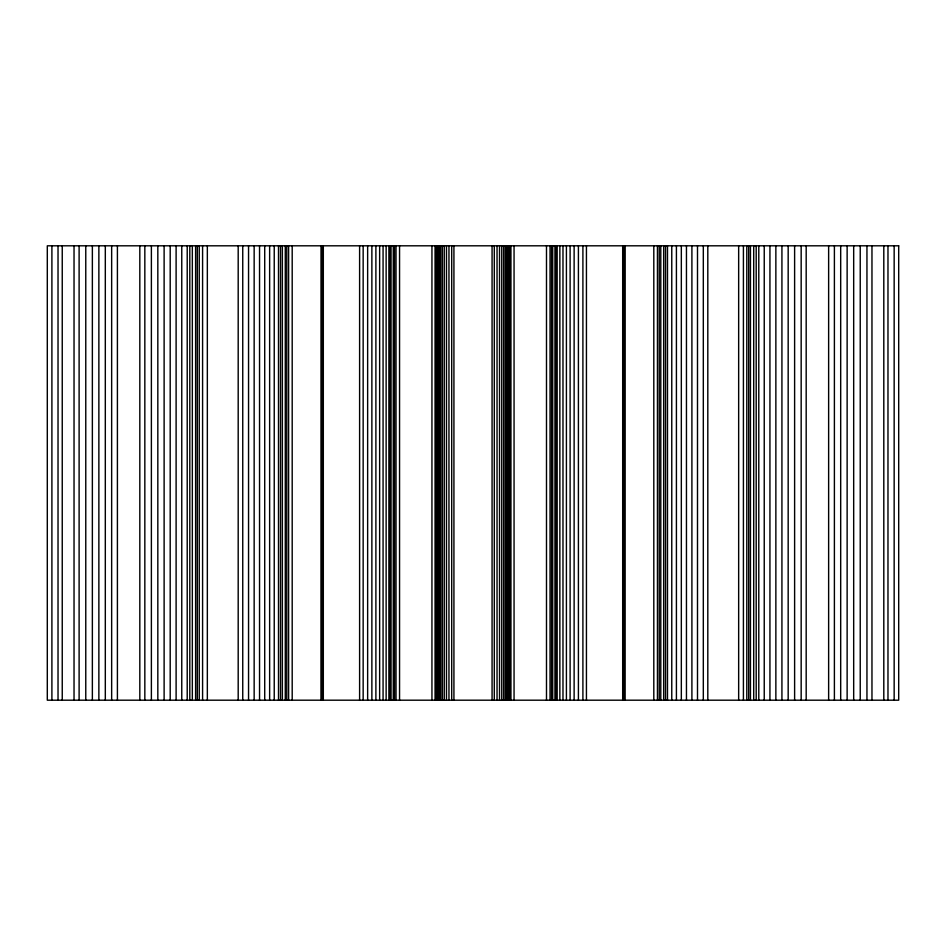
<?xml version="1.0" encoding="UTF-8"?>
<svg xmlns="http://www.w3.org/2000/svg" width="946" height="946" viewBox="0 0 946 946"><rect width="100%" height="100%" fill="white"/><g stroke="black" fill="none" stroke-linecap="round" stroke-linejoin="round"><path stroke-width="1.42" d="M894.159 245.806L894.159 700.194M887.975 245.806L887.975 700.194M883.801 245.806L883.801 700.194M871.964 245.806L871.964 700.194M866.95 245.806L866.95 700.194M860.233 245.806L860.233 700.194M853.682 245.806L853.682 700.194M847.131 245.806L847.131 700.194M840.687 245.806L840.687 700.194M834.396 245.806L834.396 700.194M828.637 245.806L828.637 700.194M806.181 245.806L806.181 700.194M801.167 245.806L801.167 700.194M794.616 245.806L794.616 700.194M788.172 245.806L788.172 700.194M781.928 245.806L781.928 700.194M775.862 245.806L775.862 700.194M769.938 245.806L769.938 700.194M764.238 245.806L764.238 700.194M758.787 245.806L758.787 700.194M756.197 245.806L756.197 700.194M753.714 245.806L753.714 700.194M750.438 245.806L750.438 700.194M748.7 245.806L748.7 700.194M746.796 245.806L746.796 700.194M743.414 245.806L743.414 700.194M738.66 245.806L738.66 700.194M707.809 245.806L707.809 700.194M703.316 245.806L703.316 700.194M697.498 245.806L697.498 700.194M691.904 245.806L691.904 700.194M686.453 245.806L686.453 700.194M681.333 245.806L681.333 700.194M676.414 245.806L676.414 700.194M671.766 245.806L671.766 700.194M667.486 245.806L667.486 700.194M665.535 245.806L665.535 700.194M663.69 245.806L663.69 700.194M660.781 245.806L660.781 700.194M659.244 245.806L659.244 700.194M657.446 245.806L657.446 700.194M653.804 245.806L653.804 700.194M624.798 245.806L624.75 700.194M624.585 245.806L624.585 700.194M624.372 245.806L624.372 700.194M624.112 245.806L624.112 700.194M623.426 245.806L623.426 700.194M622.681 245.806L622.681 700.194M586.437 245.806L586.437 700.194M582.902 245.806L582.902 700.194M578.408 245.806L578.408 700.194M574.127 245.806L574.127 700.194M570.107 245.806L570.107 700.194M566.418 245.806L566.418 700.194M562.976 245.806L562.976 700.194M559.866 245.806L559.866 700.194M557.17 245.806L557.17 700.194M555.952 245.806L555.952 700.194M554.947 245.806L554.947 700.194M552.724 245.806L552.724 700.194M551.565 245.806L551.565 700.194M550.04 245.806L550.04 700.194M546.492 245.806L546.492 700.194M514.056 245.806L514.056 700.194M510.935 245.806L510.935 700.194M509.823 245.806L509.823 700.194M509.137 245.806L509.137 700.194M507.825 245.806L507.825 700.194M507.718 245.806L507.718 700.194M507.446 245.806L507.446 700.194M506.548 245.806L506.548 700.194M505.282 245.806L505.282 700.194M503.65 245.806L503.65 700.194M501.747 245.806L501.747 700.194M499.523 245.806L499.523 700.194M497.04 245.806L497.04 700.194M494.297 245.806L494.297 700.194M492.074 245.806L492.074 700.194M453.926 245.806L453.926 700.194M451.703 245.806L451.703 700.194M448.96 245.806L448.96 700.194M446.477 245.806L446.477 700.194M444.253 245.806L444.253 700.194M442.35 245.806L442.35 700.194M440.718 245.806L440.718 700.194M439.452 245.806L439.452 700.194M438.554 245.806L438.554 700.194M438.341 245.806L438.341 700.194M438.235 245.806L438.235 700.194M436.91 245.806L436.91 700.194M436.177 245.806L436.177 700.194M435.065 245.806L435.065 700.194M431.944 245.806L431.944 700.194M399.555 245.806L399.555 700.194M396.019 245.806L396.019 700.194M394.482 245.806L394.482 700.194M393.276 245.806L393.276 700.194M391.053 245.806L391.053 700.194M390.048 245.806L390.048 700.194M388.889 245.806L388.889 700.194M386.134 245.806L386.134 700.194M383.071 245.806L383.071 700.194M379.642 245.806L379.642 700.194M375.893 245.806L375.893 700.194M371.873 245.806L371.873 700.194M367.639 245.806L367.639 700.194M363.158 245.806L363.158 700.194M359.61 245.806L359.61 700.194M323.319 245.806L323.319 700.194M322.633 245.806L322.633 700.194M321.888 245.806L321.888 700.194M321.675 245.806L321.675 700.194M321.463 245.806L321.463 700.194M321.309 245.806L321.25 700.194M292.196 245.806L292.196 700.194M288.601 245.806L288.601 700.194M286.756 245.806L286.756 700.194M285.278 245.806L285.278 700.194M282.369 245.806L282.369 700.194M280.513 245.806L280.513 700.194M278.514 245.806L278.514 700.194M274.234 245.806L274.234 700.194M269.634 245.806L269.634 700.194M264.714 245.806L264.714 700.194M259.547 245.806L259.547 700.194M254.155 245.806L254.155 700.194M248.55 245.806L248.55 700.194M242.744 245.806L242.744 700.194M238.191 245.806L238.191 700.194M207.34 245.806L207.34 700.194M202.586 245.806L202.586 700.194M199.251 245.806L199.251 700.194M197.3 245.806L197.3 700.194M195.609 245.806L195.609 700.194M192.334 245.806L192.334 700.194M189.803 245.806L189.803 700.194M187.213 245.806L187.213 700.194M181.762 245.806L181.762 700.194M176.11 245.806L176.11 700.194M170.197 245.806L170.197 700.194M164.119 245.806L164.119 700.194M157.828 245.806L157.828 700.194M151.384 245.806L151.384 700.194M144.833 245.806L144.833 700.194M139.819 245.806L139.819 700.194M117.41 245.806L117.41 700.194M111.652 245.806L111.652 700.194M105.313 245.806L105.313 700.194M98.869 245.806L98.869 700.194M92.365 245.806L92.365 700.194M85.767 245.806L85.767 700.194M79.109 245.806L79.109 700.194M74.036 245.806L74.036 700.194M62.247 245.806L62.247 700.194M58.025 245.806L58.025 700.194M51.9 245.806L51.9 700.194M898.7 245.806L47.3 245.806L47.3 700.194L898.7 700.194L898.7 245.806"/></g></svg>
